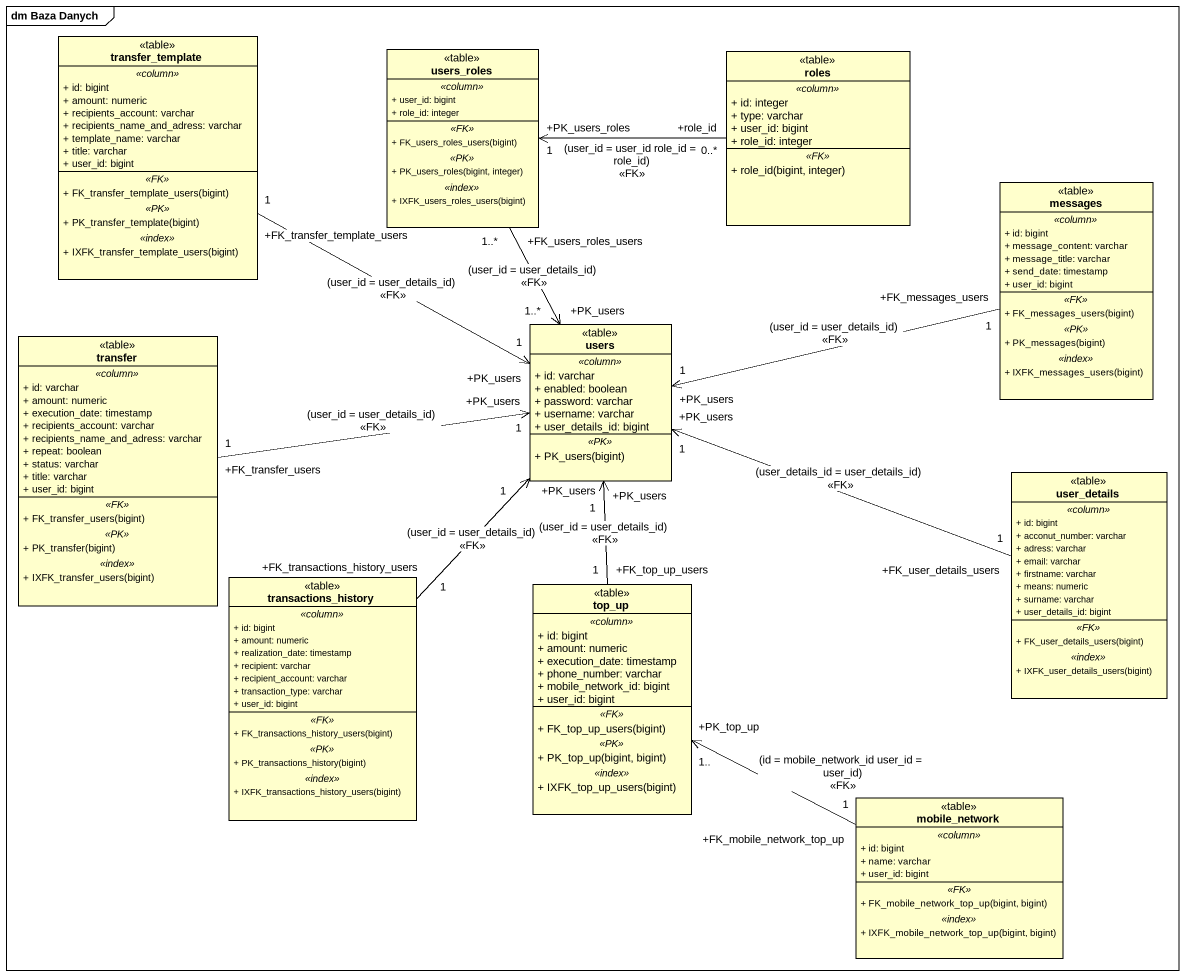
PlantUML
@startuml
mainframe dm Baza Danych
hide circle
hide empty members
skinparam classAttributeIconSize 0
class transfer_template <<table>> {
  .. <<column>> ..
  + id: bigint
  + amount: numeric
  + recipients_account: varchar
  + recipients_name_and_adress: varchar
  + template_name: varchar
  + title: varchar
  + user_id: bigint
  .. <<FK>> ..
  + FK_transfer_template_users(bigint)
  .. <<PK>> ..
  + PK_transfer_template(bigint)
  .. <<index>> ..
  + IXFK_transfer_template_users(bigint)
}
class users_roles <<table>> {
  .. <<column>> ..
  + user_id: bigint
  + role_id: integer
  .. <<FK>> ..
  + FK_users_roles_users(bigint)
  .. <<PK>> ..
  + PK_users_roles(bigint, integer)
  .. <<index>> ..
  + IXFK_users_roles_users(bigint)
}
class roles <<table>> {
  .. <<column>> ..
  + id: integer
  + type: varchar
  + user_id: bigint
  + role_id: integer
  .. <<FK>> ..
  + role_id(bigint, integer)
}
class messages <<table>> {
  .. <<column>> ..
  + id: bigint
  + message_content: varchar
  + message_title: varchar
  + send_date: timestamp
  + user_id: bigint
  .. <<FK>> ..
  + FK_messages_users(bigint)
  .. <<PK>> ..
  + PK_messages(bigint)
  .. <<index>> ..
  + IXFK_messages_users(bigint)
}
class users <<table>> {
  .. <<column>> ..
  + id: varchar
  + enabled: boolean
  + password: varchar
  + username: varchar
  + user_details_id: bigint
  .. <<PK>> ..
  + PK_users(bigint)
}
class transfer <<table>> {
  .. <<column>> ..
  + id: varchar
  + amount: numeric
  + execution_date: timestamp
  + recipients_account: varchar
  + recipients_name_and_adress: varchar
  + repeat: boolean
  + status: varchar
  + title: varchar
  + user_id: bigint
  .. <<FK>> ..
  + FK_transfer_users(bigint)
  .. <<PK>> ..
  + PK_transfer(bigint)
  .. <<index>> ..
  + IXFK_transfer_users(bigint)
}
class user_details <<table>> {
  .. <<column>> ..
  + id: bigint
  + acconut_number: varchar
  + adress: varchar
  + email: varchar
  + firstname: varchar
  + means: numeric
  + surname: varchar
  + user_details_id: bigint
  .. <<FK>> ..
  + FK_user_details_users(bigint)
  .. <<index>> ..
  + IXFK_user_details_users(bigint)
}
class transactions_history <<table>> {
  .. <<column>> ..
  + id: bigint
  + amount: numeric
  + realization_date: timestamp
  + recipient: varchar
  + recipient_account: varchar
  + transaction_type: varchar
  + user_id: bigint
  .. <<FK>> ..
  + FK_transactions_history_users(bigint)
  .. <<PK>> ..
  + PK_transactions_history(bigint)
  .. <<index>> ..
  + IXFK_transactions_history_users(bigint)
}
class top_up <<table>> {
  .. <<column>> ..
  + id: bigint
  + amount: numeric
  + execution_date: timestamp
  + phone_number: varchar
  + mobile_network_id: bigint
  + user_id: bigint
  .. <<FK>> ..
  + FK_top_up_users(bigint)
  .. <<PK>> ..
  + PK_top_up(bigint, bigint)
  .. <<index>> ..
  + IXFK_top_up_users(bigint)
}
class mobile_network <<table>> {
  .. <<column>> ..
  + id: bigint
  + name: varchar
  + user_id: bigint
  .. <<FK>> ..
  + FK_mobile_network_top_up(bigint, bigint)
  .. <<index>> ..
  + IXFK_mobile_network_top_up(bigint, bigint)
}
transfer_template "+FK_transfer_template_users\n1" -right-> "+PK_users\n1" users : (user_id = user_details_id)\n<<FK>>
users_roles "+FK_users_roles_users\n1..*" --> "+PK_users\n1..*" users : (user_id = user_details_id)\n<<FK>>
roles "+role_id\n0..*" -left-> "+PK_users_roles\n1" users_roles : (user_id = user_id role_id = role_id)\n<<FK>>
messages "+FK_messages_users\n1" -left-> "+PK_users\n1" users : (user_id = user_details_id)\n<<FK>>
transfer "+FK_transfer_users\n1" -right-> "+PK_users\n1" users : (user_id = user_details_id)\n<<FK>>
user_details "+FK_user_details_users\n1" -left-> "+PK_users\n1" users : (user_details_id = user_details_id)\n<<FK>>
transactions_history "+FK_transactions_history_users\n1" -up-> "+PK_users\n1" users : (user_id = user_details_id)\n<<FK>>
top_up "+FK_top_up_users\n1" -up-> "+PK_users\n1" users : (user_id = user_details_id)\n<<FK>>
mobile_network "+FK_mobile_network_top_up\n1" -left-> "+PK_top_up\n1.." top_up : (id = mobile_network_id user_id = user_id)\n<<FK>>
@enduml
